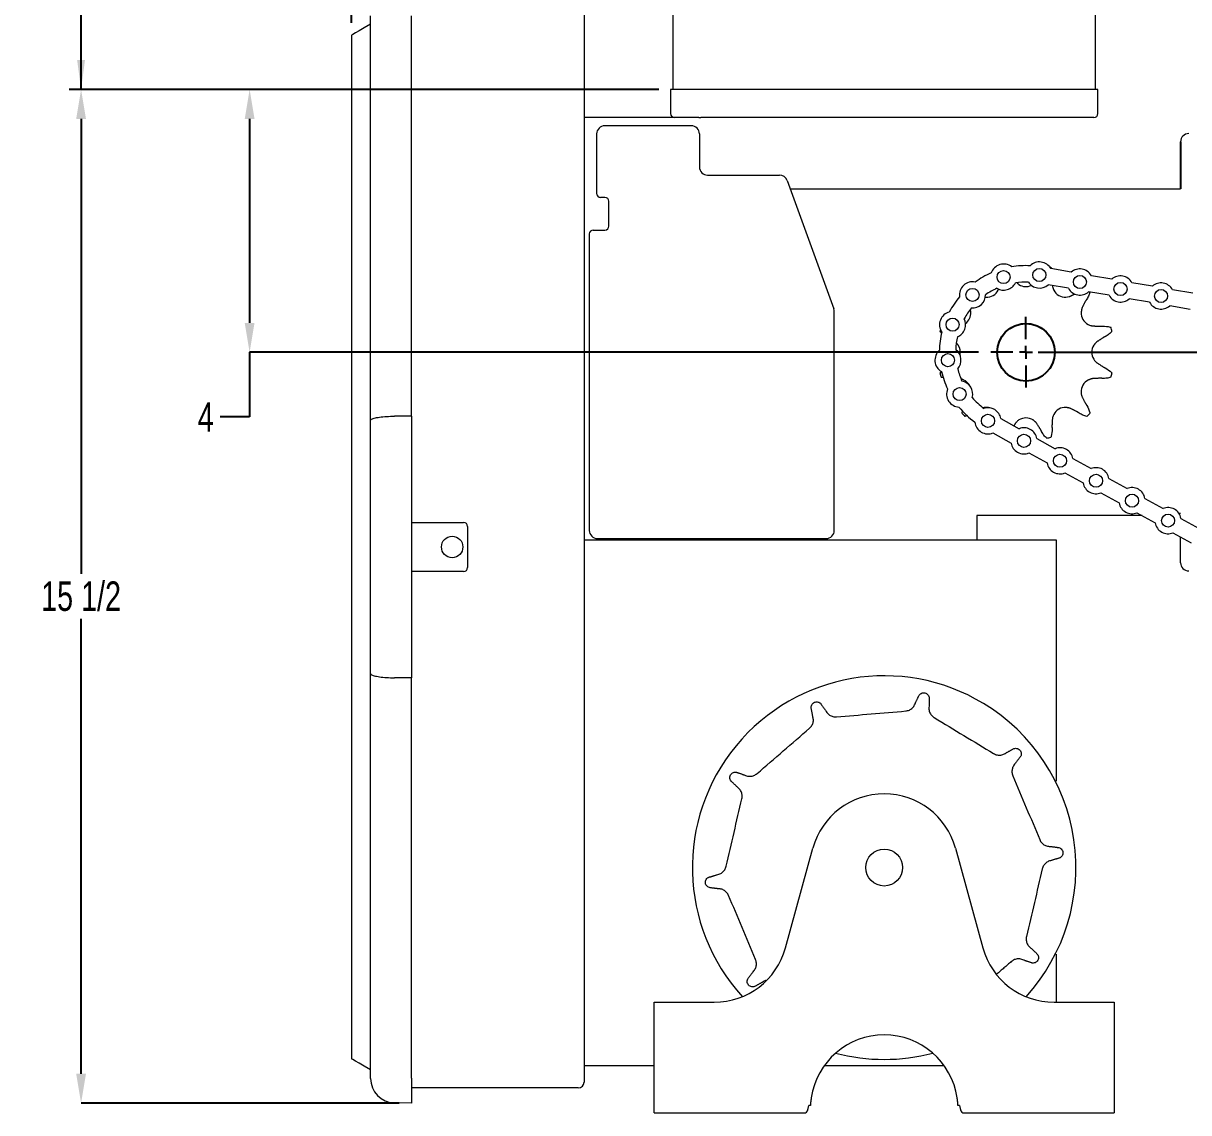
# Model space of a CAD drawing. Header units: inches. Extents: x 2.8 to 22.1, y 6.9 to 20.8.
# Drawn here: x 9.36 to 15.3, y 10.78 to 16.33 of the extents above; entities that cross this region are included whole.
import ezdxf

# ---------------------------------------------------------------- set-up
doc = ezdxf.new("R2010")
doc.units = ezdxf.units.IN
doc.header["$MEASUREMENT"] = 0
doc.header["$PDSIZE"] = -1
doc.layers.add('DIM', color=1, linetype='Continuous')
doc.styles.add('SLDTEXTSTYLE0', font='ARIAL.TTF', dxfattribs={"width": 0.7})
doc.dimstyles.new('SLDDIMSTYLE0', dxfattribs={"dimtxt": 0.15, "dimasz": 0.15, "dimexe": 0, "dimexo": 0.0625, "dimgap": 0.0375, "dimtad": 0, "dimtih": 1, "dimtoh": 1, "dimdec": 3, "dimlfac": 3, "dimrnd": 1e-09, "dimzin": 12, "dimdsep": 46, "dimtxsty": 'SLDTEXTSTYLE0', "dimsah": 1, "dimcen": 0.09, "dimadec": 0, "dimazin": 0, "dimtfac": 1, "dimtdec": 3, "dimtofl": 0, "dimtmove": 0, "dimatfit": 3, "dimfxl": 0, "dimtolj": 1, "dimtzin": 12, "dimarcsym": 0})
doc.dimstyles.new('SLDDIMSTYLE2', dxfattribs={"dimtxt": 0.15, "dimasz": 0.15, "dimexe": 0, "dimexo": 0.0625, "dimgap": 0.0375, "dimtad": 0, "dimtih": 1, "dimtoh": 1, "dimdec": 3, "dimlfac": 3, "dimrnd": 1e-09, "dimzin": 12, "dimdsep": 46, "dimtxsty": 'SLDTEXTSTYLE0', "dimsah": 1, "dimcen": 0.09, "dimadec": 0, "dimazin": 0, "dimlim": 1, "dimtp": 2, "dimtfac": 1, "dimtdec": 3, "dimtofl": 0, "dimtmove": 0, "dimatfit": 3, "dimfxl": 0, "dimtolj": 1, "dimtzin": 12, "dimarcsym": 0})

# ---------------------------------------------------------------- blocks, each defined once
blk = doc.blocks.new('*D12')
at = {"color": 0, "linetype": 'ByBlock', "lineweight": -2}
for p, q in [((11.0325, 16.3368), (11.0325, 20.2053)), ((11.1825, 20.2053), (12.9805, 20.2053)), ((15.3202, 20.2053), (13.5222, 20.2053)), ((15.4702, 15.8861), (15.4702, 20.2053))]:
    blk.add_line(p, q, dxfattribs=at)
at = {"color": 0, "linetype": 'ByBlock'}
for points in [[(11.0325, 20.2053), (11.1825, 20.2303), (11.1825, 20.1803)], [(15.4702, 20.2053), (15.3202, 20.2303), (15.3202, 20.1803)]]:
    blk.add_solid(points, dxfattribs=at)
at = {"layer": 'DEFPOINTS', "color": 0, "linetype": 'ByBlock'}
for p in [(11.0325, 16.2743), (15.4702, 15.8236)]:
    blk.add_point(p, dxfattribs=at)
at = {"color": 0, "linetype": 'ByBlock', "insert": (13.2513, 20.2053), "char_height": 0.15, "attachment_point": 5, "style": 'SLDTEXTSTYLE0'}
blk.add_mtext('13 5/16', dxfattribs=at)
blk = doc.blocks.new('*D14')
at = {"color": 0, "linetype": 'ByBlock', "lineweight": -2}
for p, q in [((12.5977, 15.997), (9.6533, 15.997)), ((9.6533, 15.847), (9.6533, 13.527)), ((9.6533, 10.9769), (9.6533, 13.2969)), ((11.2758, 10.8269), (9.6533, 10.8269))]:
    blk.add_line(p, q, dxfattribs=at)
at = {"color": 0, "linetype": 'ByBlock'}
for points in [[(9.6533, 15.997), (9.6783, 15.847), (9.6283, 15.847)], [(9.6533, 10.8269), (9.6783, 10.9769), (9.6283, 10.9769)]]:
    blk.add_solid(points, dxfattribs=at)
at = {"layer": 'DEFPOINTS', "color": 0, "linetype": 'ByBlock'}
for p in [(12.6602, 15.997), (11.3383, 10.8269)]:
    blk.add_point(p, dxfattribs=at)
at = {"color": 0, "linetype": 'ByBlock', "insert": (9.6533, 13.4119), "char_height": 0.15, "attachment_point": 5, "style": 'SLDTEXTSTYLE0'}
blk.add_mtext('15 1/2', dxfattribs=at)
blk = doc.blocks.new('*D8')
at = {"layer": 'DIM'}
for p, q in [((13.4078, 19.5803), (9.5933, 19.5803)), ((9.6533, 19.5803), (9.6533, 17.9053)), ((9.6533, 15.997), (9.6533, 17.672)), ((12.6002, 15.997), (9.5933, 15.997))]:
    blk.add_line(p, q, dxfattribs=at)
for points in [[(9.6533, 19.5803), (9.6333, 19.4303), (9.6733, 19.4303)], [(9.6533, 15.997), (9.6733, 16.147), (9.6333, 16.147)]]:
    blk.add_solid(points, dxfattribs=at)
at = {"layer": 'DIM', "insert": (9.3586, 17.8653), "char_height": 0.15, "attachment_point": 1, "style": 'SLDTEXTSTYLE0'}
blk.add_mtext('"A" DIM', dxfattribs=at)
blk = doc.blocks.new('*D15')
at = {"layer": 'DEFPOINTS', "color": 0}
for p in [(19.6703, 16.0736), (22.1368, 16.0736), (14.4735, 14.657)]:
    blk.add_point(p, dxfattribs=at)
at = {"layer": 'DIM', "color": 0, "lineweight": -2}
for p, q in [((19.6703, 16.0736), (19.6703, 16.4942)), ((19.6703, 16.4942), (19.8203, 16.4942)), ((22.0743, 16.0736), (19.6703, 16.0736)), ((19.6703, 14.807), (19.6703, 15.9236)), ((14.536, 14.657), (19.6703, 14.657))]:
    blk.add_line(p, q, dxfattribs=at)
at = {"layer": 'DIM', "color": 0}
for points in [[(19.6453, 15.9236), (19.6953, 15.9236), (19.6703, 16.0736)], [(19.6453, 14.807), (19.6953, 14.807), (19.6703, 14.657)]]:
    blk.add_solid(points, dxfattribs=at)
at = {"layer": 'DIM', "color": 0, "insert": (20.0165, 16.6743), "char_height": 0.15, "attachment_point": 2, "style": 'SLDTEXTSTYLE0'}
blk.add_mtext('\\A1;\\S6 1\\/4^ 4 1\\/4;', dxfattribs=at)
blk = doc.blocks.new('*D16')
at = {"layer": 'DEFPOINTS', "color": 0}
for p in [(12.6602, 15.997), (10.5131, 14.657), (14.2935, 14.657)]:
    blk.add_point(p, dxfattribs=at)
at = {"layer": 'DIM', "color": 0, "lineweight": -2}
for p, q in [((12.5977, 15.997), (10.5131, 15.997)), ((10.5131, 15.847), (10.5131, 14.807)), ((14.231, 14.657), (10.5131, 14.657)), ((10.5131, 14.657), (10.5131, 14.3273)), ((10.5131, 14.3273), (10.3631, 14.3273))]:
    blk.add_line(p, q, dxfattribs=at)
at = {"layer": 'DIM', "color": 0}
for points in [[(10.4881, 15.847), (10.5381, 15.847), (10.5131, 15.997)], [(10.4881, 14.807), (10.5381, 14.807), (10.5131, 14.657)]]:
    blk.add_solid(points, dxfattribs=at)
at = {"layer": 'DIM', "color": 0, "insert": (10.2893, 14.4023), "char_height": 0.15, "attachment_point": 2, "style": 'SLDTEXTSTYLE0'}
blk.add_mtext('\\A1;4', dxfattribs=at)
blk = doc.blocks.new('SW_CENTERMARKSYMBOL_0')
at = {"layer": 'DIM', "color": 0}
for p, q in [((0, 0.0667), (0, 0.18)), ((-0.0667, 0), (-0.18, 0)), ((0, 0), (-0.0333, 0)), ((0, 0), (0, 0.0333)), ((0, 0), (0, -0.0333)), ((0, 0), (0.0333, 0)), ((0.0667, 0), (0.18, 0)), ((0, -0.0667), (0, -0.18))]:
    blk.add_line(p, q, dxfattribs=at)

msp = doc.modelspace()

# ---------------------------------------------------------------- linework, layer by layer
at = {"color": 7, "linetype": 'Continuous', "lineweight": 15}
for p, q in [((11.129974, 14.309112), (11.129974, 16.372198)), ((11.338307, 14.331155), (11.338307, 16.372198)), ((12.219169, 16.393031), (12.219169, 14.781516)), ((13.750168, 15.996965), (12.660168, 15.996965)), ((14.840168, 15.996965), (13.750168, 15.996965)), ((12.804091, 15.853631), (12.219169, 15.853631)), ((12.804091, 15.853631), (12.814091, 15.853631)), ((13.053554, 15.853631), (12.814091, 15.853631)), ((13.750168, 15.853631), (13.053554, 15.853631)), ((14.819335, 15.853631), (13.750168, 15.853631)), ((12.283258, 15.770298), (12.283258, 15.466965)), ((12.765924, 15.811965), (12.324924, 15.811965)), ((12.807591, 15.770298), (12.807591, 15.601965)), ((12.849257, 15.560298), (13.215916, 15.560298)), ((13.25507, 15.532882), (13.493245, 14.878501)), ((13.270569, 15.490298), (15.261835, 15.490298)), ((12.325758, 15.446965), (12.303257, 15.446965)), ((12.345757, 15.300298), (12.345757, 15.426965)), ((12.265757, 15.280298), (12.325758, 15.280298)), ((12.245758, 15.260298), (12.245758, 14.780379)), ((14.704369, 15.065279), (14.6, 15.083317)), ((14.911302, 15.029515), (14.806932, 15.047553)), ((14.690178, 14.983163), (14.585808, 15.001201)), ((15.118234, 14.993751), (15.013865, 15.011789)), ((14.89711, 14.947399), (14.79274, 14.965437)), ((15.104042, 14.911635), (14.999673, 14.929673)), ((15.325166, 14.957988), (15.220797, 14.976026)), ((13.495757, 13.748631), (13.495757, 14.86425)), ((15.310975, 14.875872), (15.206605, 14.89391)), ((12.219169, 14.781516), (12.219169, 10.934698)), ((12.245758, 14.780379), (12.245758, 13.748631)), ((11.338307, 14.331155), (11.338307, 12.996574)), ((11.129974, 13.018618), (11.129974, 14.309112)), ((14.345353, 14.318307), (14.437999, 14.266973)), ((14.304964, 14.245415), (14.39761, 14.194082)), ((14.52904, 14.216529), (14.621686, 14.165195)), ((14.488652, 14.143637), (14.581298, 14.092303)), ((14.712728, 14.11475), (14.805374, 14.063416)), ((14.67234, 14.041858), (14.764985, 13.990524)), ((14.896416, 14.012971), (14.989061, 13.961638)), ((14.856027, 13.940079), (14.948673, 13.888746)), ((15.080103, 13.911193), (15.172749, 13.859859)), ((14.223502, 13.823631), (14.223502, 13.700298)), ((15.06619, 13.823631), (14.223502, 13.823631)), ((15.039715, 13.838301), (15.132361, 13.786967)), ((15.252984, 13.836), (15.261835, 13.836)), ((15.263791, 13.809414), (15.356436, 13.758081)), ((11.338307, 13.788865), (11.604652, 13.788865)), ((11.624651, 13.768865), (11.624651, 13.558865)), ((15.223402, 13.736522), (15.316048, 13.685189)), ((12.219169, 13.700298), (14.627168, 13.700298)), ((12.287425, 13.706965), (13.454091, 13.706965)), ((14.627168, 13.700298), (14.627168, 12.469699)), ((15.261835, 13.583631), (15.261835, 13.715227)), ((11.604652, 13.538865), (11.338307, 13.538865)), ((11.129974, 10.955531), (11.129974, 13.018618)), ((11.338307, 10.955531), (11.338307, 12.996574)), ((13.246664, 11.618678), (13.387006, 12.128584)), ((14.113331, 12.128584), (14.253672, 11.618678)), ((14.627168, 11.587564), (14.627168, 11.341965)), ((12.576835, 10.854631), (12.576835, 11.341965)), ((12.576835, 11.341965), (12.883502, 11.341965)), ((14.616835, 11.341965), (14.923502, 11.341965)), ((14.923502, 11.341965), (14.923502, 10.854631)), ((12.219169, 11.018631), (12.576835, 11.018631)), ((13.444427, 11.018631), (14.05591, 11.018631)), ((11.129974, 10.953369), (11.129974, 10.955531)), ((11.338307, 10.955531), (11.338307, 10.826895)), ((12.182568, 10.904765), (11.338307, 10.904765)), ((12.189235, 10.904765), (12.182568, 10.904765)), ((11.338307, 10.826895), (11.252793, 10.828388)), ((12.576835, 10.778631), (12.576835, 10.854631)), ((14.923502, 10.854631), (14.923502, 10.778631)), ((12.576835, 10.778631), (13.349074, 10.778631)), ((13.373842, 10.814631), (13.36639, 10.814631)), ((14.133947, 10.814631), (14.126495, 10.814631)), ((14.151262, 10.778631), (14.923502, 10.778631))]:
    msp.add_line(p, q, dxfattribs=at)
msp.add_line((15.261835, 15.730298), (15.261835, 15.490298))
at = {"color": 7, "linetype": 'Continuous', "lineweight": 15, "flags": 128}
for points in [[(11.129974, 16.330531), (11.097795, 16.311953), (11.072021, 16.297072), (11.052673, 16.285901), (11.039766, 16.27845), (11.033311, 16.274722), (11.032504, 16.274256)], [(11.129974, 10.997198), (11.097795, 11.015777), (11.072021, 11.030658), (11.052673, 11.041828), (11.039766, 11.04928), (11.033311, 11.053007), (11.032504, 11.053473)]]:
    msp.add_lwpolyline(points, dxfattribs=at)
at = {"color": 7, "linetype": 'Continuous', "lineweight": 15}
for centre, radius in [((14.359263, 15.040305), 0.033333), ((14.541623, 15.051121), 0.033333), ((14.748555, 15.015358), 0.033333), ((14.20073, 14.949532), 0.033333), ((14.955487, 14.979594), 0.033333), ((15.16242, 14.943831), 0.033333), ((14.099091, 14.797737), 0.033333), ((14.075546, 14.61658), 0.033333), ((14.135004, 14.443846), 0.033333), ((14.279638, 14.307084), 0.033333), ((14.463325, 14.205305), 0.033333), ((14.647013, 14.103526), 0.033333), ((14.8307, 14.001748), 0.033333), ((15.014388, 13.899969), 0.033333), ((15.198076, 13.798191), 0.033333), ((11.546318, 13.663865), 0.054667), ((13.750168, 12.028631), 0.094)]:
    msp.add_circle(centre, radius, dxfattribs=at)
msp.add_circle((14.473502, 14.656965), 0.146667)
for centre, radius, start, end in [((12.681002, 15.874465), 0.020833, 180, 270), ((14.819335, 15.874465), 0.020833, 270, 0), ((12.324924, 15.770298), 0.041667, 90, 180), ((12.765924, 15.770298), 0.041667, 0, 90), ((15.303502, 15.730298), 0.041667, 90, 180), ((12.849258, 15.601965), 0.041667, 180, 270), ((13.215916, 15.518631), 0.041667, 20, 90), ((12.303258, 15.466965), 0.02, 180, 270), ((12.325758, 15.426965), 0.02, 0, 90), ((12.265758, 15.260298), 0.02, 90, 180), ((12.325758, 15.300298), 0.02, 270, 0), ((14.359263, 15.040305), 0.066667, 51.6395032, 161.549625), ((14.541623, 15.051121), 0.066667, 28.8767516, 135.149625), ((14.473502, 14.656965), 0.441667, 113.6931883, 125.89594), ((14.473502, 14.656965), 0.441667, 87.2931883, 99.49594), ((14.473502, 14.656965), 0.451255, 73.5963742, 74.4430544), ((14.748555, 15.015358), 0.066667, 28.8767516, 131.5123767), ((14.955487, 14.979594), 0.066667, 28.8767516, 131.5123767), ((14.20073, 14.949532), 0.066667, 78.0395032, 187.949625), ((14.473502, 14.656965), 0.358333, 114.4766762, 125.112452), ((14.359263, 15.040305), 0.066667, 239.1094123, 334.0797159), ((14.473502, 14.656965), 0.358333, 88.0766762, 98.712452), ((14.473502, 15.059434), 0.0675, 237.7503494, 294.4028681), ((14.541623, 15.051121), 0.066667, 212.7094123, 311.5123767), ((14.748555, 15.015358), 0.066667, 208.8767516, 311.5123767), ((15.16242, 14.943831), 0.066667, 28.8767516, 131.5123767), ((14.473502, 14.656965), 0.441667, 140.0931883, 152.29594), ((14.20073, 14.949532), 0.066667, 265.5094123, 0.4797159), ((14.272267, 15.005513), 0.0675, 267.7503494, 332.2496506), ((14.674736, 15.005513), 0.0675, 207.7503494, 272.2496506), ((14.955487, 14.979594), 0.066667, 208.8767516, 311.5123767), ((13.454091, 14.86425), 0.041667, 0, 20), ((14.099091, 14.797737), 0.066667, 104.4395032, 214.349625), ((14.473502, 14.656965), 0.358333, 140.8766762, 151.512452), ((15.16242, 14.943831), 0.066667, 208.8767516, 311.5123767), ((14.099091, 14.797737), 0.066667, 291.9094123, 26.8797159), ((14.124953, 14.858199), 0.0675, 306.8607127, 2.2496506), ((14.473502, 14.656965), 0.146667, 286.5045155, 253.4954845), ((14.82205, 14.858199), 0.0675, 177.7503494, 242.2496506), ((14.473502, 14.656965), 0.441667, 166.4931883, 178.69594), ((14.473502, 14.656965), 0.451255, 165.1460739, 166.4036258), ((14.473502, 14.656965), 0.451255, 13.5963742, 16.4036258), ((14.473502, 14.656965), 0.358333, 167.2766762, 177.912452), ((14.071033, 14.656965), 0.0675, 347.6293699, 32.2496506), ((14.875971, 14.656965), 0.0675, 147.7503494, 212.2496506), ((14.075546, 14.61658), 0.066667, 130.8395032, 240.749625), ((14.075546, 14.61658), 0.066667, 318.3094123, 53.2797159), ((14.473502, 14.656965), 0.358333, 193.6766762, 204.312452), ((14.473502, 14.656965), 0.451255, 193.5963742, 196.4036258), ((14.473502, 14.656965), 0.441667, 192.8931883, 205.09594), ((14.135004, 14.443846), 0.066667, 344.7094123, 79.6797159), ((14.124953, 14.45573), 0.0675, 30.5227248, 62.2496506), ((14.82205, 14.45573), 0.0675, 117.7503494, 182.2496506), ((14.473502, 14.656965), 0.451255, 343.5963742, 346.4036258), ((14.135004, 14.443846), 0.066667, 157.2395032, 267.149625), ((14.473502, 14.656965), 0.358333, 220.0766762, 233.1276989), ((14.473502, 14.656965), 0.441667, 219.2931883, 233.9111868), ((14.473502, 14.656965), 0.451255, 223.5963742, 226.4036258), ((14.279638, 14.307084), 0.066667, 9.6919984, 108.4949628), ((14.272267, 14.308416), 0.0675, 70.1930793, 92.2496506), ((14.674736, 14.308416), 0.0675, 87.7503494, 152.2496506), ((14.473502, 14.656965), 0.451255, 313.5963742, 316.4036258), ((14.279638, 14.307084), 0.066667, 186.0547501, 292.3276235), ((14.473502, 14.254496), 0.0675, 57.7503494, 122.2496506), ((14.463325, 14.205305), 0.066667, 9.6919984, 112.3276235), ((14.473502, 14.656965), 0.451255, 283.5963742, 286.4036258), ((14.463325, 14.205305), 0.066667, 189.6919984, 292.3276235), ((14.647013, 14.103526), 0.066667, 9.6919984, 112.3276235), ((14.647013, 14.103526), 0.066667, 189.6919984, 292.3276235), ((14.8307, 14.001748), 0.066667, 9.6919984, 112.3276235), ((14.8307, 14.001748), 0.066667, 189.6919984, 292.3276235), ((15.014388, 13.899969), 0.066667, 9.6919984, 112.3276235), ((15.014388, 13.899969), 0.066667, 189.6919984, 292.3276235), ((15.198076, 13.798191), 0.066667, 9.6919984, 112.3276235), ((11.604652, 13.768865), 0.02, 0, 90), ((12.287424, 13.748631), 0.041667, 180, 270), ((13.454091, 13.748631), 0.041667, 270, 0), ((15.198076, 13.798191), 0.066667, 189.6919984, 292.3276235), ((11.604652, 13.558865), 0.02, 270, 0), ((15.303502, 13.583631), 0.041667, 180, 270), ((13.750168, 12.028631), 0.978277, 58.8554699, 222.3018131), ((13.750168, 12.028631), 0.978277, 317.6981869, 58.8554699), ((13.750168, 12.028631), 0.376667, 15.3884768, 164.6115232), ((12.883502, 11.718631), 0.376667, 270, 344.6115232), ((14.616835, 11.718631), 0.376667, 195.3884768, 270), ((13.750168, 10.798631), 0.376667, 8.5500077, 171.4499923), ((13.750168, 12.028631), 0.978277, 255.3242959, 284.6757041), ((11.254974, 10.953369), 0.125, 180, 269), ((12.189235, 10.934698), 0.029933, 270, 0)]:
    msp.add_arc(centre, radius, start, end, dxfattribs=at)
for centre, start_param, end_param in [((13.349075, 10.854631), 3.14159265, 4.15812715), ((14.151262, 10.854631), 2.12505816, 3.14159265)]:
    msp.add_ellipse(centre, major_axis=(0, 0.076), ratio=0.26794919, start_param=start_param, end_param=end_param, dxfattribs=at)
for points in [[(12.671835, 16.621965), (12.671835, 15.996965)], [(14.828502, 15.996965), (14.828502, 16.621965)], [(11.032504, 16.274256), (11.032504, 11.053473)], [(12.660168, 15.996965), (12.660168, 15.874465)], [(14.840168, 15.874465), (14.840168, 15.996965)], [(14.600937, 15.089852), (14.602322, 15.083971)], [(14.426866, 15.011617), (14.437483, 15.002347)], [(14.608054, 14.997356), (14.608262, 14.993792)], [(14.608262, 14.993792), (14.615, 14.974084)], [(14.265424, 14.93889), (14.269617, 14.938065)], [(14.332004, 14.974084), (14.334197, 14.979866)], [(14.697822, 14.942084), (14.72335, 14.954904)], [(14.783995, 14.928408), (14.77677, 14.917423)], [(14.192401, 14.860849), (14.190104, 14.874996)], [(14.758621, 14.881286), (14.754602, 14.860849)], [(14.77677, 14.917423), (14.758621, 14.881286)], [(14.810329, 14.791725), (14.850699, 14.789373)], [(14.850699, 14.789373), (14.863826, 14.790138)], [(14.128119, 14.692983), (14.119727, 14.703265)], [(14.832582, 14.708673), (14.818884, 14.692983)], [(14.866369, 14.730894), (14.832582, 14.708673)], [(14.878119, 14.736795), (14.866369, 14.730894)], [(14.832582, 14.605257), (14.866369, 14.583035)], [(14.866369, 14.583035), (14.878119, 14.577134)], [(14.034892, 14.550883), (14.042767, 14.558291)], [(14.156383, 14.515467), (14.143142, 14.52049)], [(14.810329, 14.522205), (14.790621, 14.515467)], [(14.850699, 14.524556), (14.810329, 14.522205)], [(14.863826, 14.523791), (14.850699, 14.524556)], [(14.758621, 14.432644), (14.77677, 14.396506)], [(14.77677, 14.396506), (14.783995, 14.385521)], [(11.338307, 14.331155), (11.252793, 14.330899)], [(14.146696, 14.345791), (14.150525, 14.358517)], [(14.269617, 14.375864), (14.255254, 14.373532)], [(14.697822, 14.371845), (14.677386, 14.375864)], [(14.73396, 14.353696), (14.697822, 14.371845)], [(14.744945, 14.346471), (14.73396, 14.353696)], [(14.421794, 14.297884), (14.411222, 14.28181)], [(14.52521, 14.297884), (14.50952, 14.311582)], [(14.547431, 14.264097), (14.52521, 14.297884)], [(14.608262, 14.320137), (14.60591, 14.279767)], [(14.60591, 14.279767), (14.606675, 14.266641)], [(14.553332, 14.252348), (14.547431, 14.264097)], [(11.338307, 12.996574), (11.252793, 12.99683)], [(13.909249, 12.867652), (13.92832, 12.907919)], [(13.385703, 12.800919), (13.377464, 12.844705)], [(13.426253, 12.86527), (13.451843, 12.828797)], [(13.979879, 12.895878), (13.979144, 12.85133)], [(14.372031, 12.613908), (14.411128, 12.635275)], [(14.445764, 12.595228), (14.418983, 12.55962)], [(12.996352, 12.515094), (13.038493, 12.500628)], [(13.001371, 12.439198), (12.968968, 12.469778)], [(14.597283, 12.136609), (14.641472, 12.130914)], [(14.645954, 12.078157), (14.603358, 12.065091)], [(12.854383, 11.979106), (12.896978, 11.992172)], [(12.903053, 11.920654), (12.858864, 11.926349)], [(14.498966, 11.618065), (14.531369, 11.587485)], [(14.398501, 11.549288), (14.323481, 11.484405)], [(14.503984, 11.542169), (14.461844, 11.556635)], [(13.054573, 11.462035), (13.081353, 11.497643)], [(13.128305, 11.443354), (13.089208, 11.421988)]]:
    msp.add_open_spline(points, degree=1, dxfattribs=at)
for points, knots in [([(14.677386, 14.938065), (14.682859, 14.938619), (14.689831, 14.939325), (14.696409, 14.941596), (14.697822, 14.942084)], [0, 0, 0, 0, 0.78516586, 1, 1, 1, 1]), ([(14.799161, 14.964327), (14.797741, 14.958732), (14.794571, 14.946239), (14.787757, 14.934752), (14.783995, 14.928408)], [0, 0, 0, 0, 0.44782713, 1, 1, 1, 1]), ([(14.043456, 14.755699), (14.041419, 14.757037), (14.038192, 14.759156), (14.035781, 14.761998), (14.034892, 14.763046)], [0, 0, 0, 0, 0.63130109, 1, 1, 1, 1]), ([(14.790621, 14.798463), (14.795638, 14.796206), (14.802028, 14.793331), (14.808861, 14.792009), (14.810329, 14.791725)], [0, 0, 0, 0, 0.785139678, 1, 1, 1, 1]), ([(14.863826, 14.790138), (14.877058, 14.789702), (14.891723, 14.789218), (14.905084, 14.784829), (14.906389, 14.7844)], [0, 0, 0, 0, 0.90232759, 1, 1, 1, 1]), ([(14.912111, 14.763046), (14.907184, 14.757935), (14.897316, 14.747699), (14.884523, 14.740433), (14.878119, 14.736795)], [0, 0, 0, 0, 0.499339279, 1, 1, 1, 1]), ([(14.818884, 14.620946), (14.8221, 14.616483), (14.826197, 14.610798), (14.831453, 14.606237), (14.832582, 14.605257)], [0, 0, 0, 0, 0.78511381, 1, 1, 1, 1]), ([(14.878119, 14.577134), (14.88936, 14.57014), (14.901818, 14.562389), (14.911195, 14.551907), (14.912111, 14.550883)], [0, 0, 0, 0, 0.90231671, 1, 1, 1, 1]), ([(14.053548, 14.527234), (14.050484, 14.527396), (14.045996, 14.527633), (14.04191, 14.529073), (14.040614, 14.529529)], [0, 0, 0, 0, 0.68285972, 1, 1, 1, 1]), ([(14.906389, 14.529529), (14.899566, 14.527566), (14.885903, 14.523635), (14.871191, 14.523739), (14.863826, 14.523791)], [0, 0, 0, 0, 0.49934305, 1, 1, 1, 1]), ([(14.754602, 14.453081), (14.755156, 14.447607), (14.755862, 14.440636), (14.758133, 14.434057), (14.758621, 14.432644)], [0, 0, 0, 0, 0.78515539, 1, 1, 1, 1]), ([(11.129974, 14.309112), (11.129975, 14.309137), (11.129986, 14.310743), (11.132533, 14.314804), (11.146551, 14.320868), (11.174455, 14.326342), (11.211147, 14.330078), (11.23891, 14.330625), (11.252793, 14.330899)], [0, 0, 0, 0, 0.00224265, 0.14161983, 0.35913698, 0.57367583, 0.78681482, 1, 1, 1, 1]), ([(14.174567, 14.334591), (14.171869, 14.333218), (14.167899, 14.331199), (14.163679, 14.330411), (14.162328, 14.330159)], [0, 0, 0, 0, 0.67997597, 1, 1, 1, 1]), ([(14.615, 14.339846), (14.612743, 14.334828), (14.609868, 14.328438), (14.608546, 14.321606), (14.608262, 14.320137)], [0, 0, 0, 0, 0.78515003, 1, 1, 1, 1]), ([(14.784675, 14.330159), (14.777785, 14.33187), (14.763987, 14.335298), (14.751298, 14.342744), (14.744945, 14.346471)], [0, 0, 0, 0, 0.49934813, 1, 1, 1, 1]), ([(14.783995, 14.385521), (14.790233, 14.373844), (14.797147, 14.360902), (14.800026, 14.347136), (14.800308, 14.345791)], [0, 0, 0, 0, 0.90230989, 1, 1, 1, 1]), ([(14.437483, 14.311582), (14.43302, 14.308366), (14.427335, 14.30427), (14.422774, 14.299013), (14.421794, 14.297884)], [0, 0, 0, 0, 0.78512091, 1, 1, 1, 1]), ([(14.579583, 14.218355), (14.574553, 14.223197), (14.564311, 14.233055), (14.557035, 14.245841), (14.553332, 14.252348)], [0, 0, 0, 0, 0.49115867, 1, 1, 1, 1]), ([(14.606675, 14.266641), (14.606252, 14.253515), (14.605779, 14.238849), (14.601397, 14.225481), (14.600937, 14.224077)], [0, 0, 0, 0, 0.89496045, 1, 1, 1, 1]), ([(11.129974, 13.018618), (11.129975, 13.018592), (11.129986, 13.016987), (11.132533, 13.012925), (11.146551, 13.006861), (11.174455, 13.001388), (11.211147, 12.997651), (11.23891, 12.997104), (11.252793, 12.99683)], [0, 0, 0, 0, 0.00224265, 0.14161985, 0.35913699, 0.57367581, 0.78681482, 1, 1, 1, 1]), ([(13.92832, 12.907919), (13.930352, 12.910381), (13.934379, 12.91526), (13.943203, 12.919611), (13.952834, 12.920931), (13.962352, 12.918942), (13.970621, 12.913958), (13.976752, 12.906568), (13.979226, 12.900083), (13.979791, 12.896445), (13.979879, 12.895878)], [0, 0, 0, 0, 0.14375937, 0.28488558, 0.42260748, 0.55813531, 0.69383852, 0.8319574, 0.9738341, 1, 1, 1, 1]), ([(13.377464, 12.844705), (13.37766, 12.847891), (13.37805, 12.854205), (13.382632, 12.862912), (13.389647, 12.869641), (13.398517, 12.873626), (13.408136, 12.874455), (13.417441, 12.87208), (13.423254, 12.868287), (13.425849, 12.865676), (13.426253, 12.86527)], [0, 0, 0, 0, 0.1437604, 0.2848845, 0.42260588, 0.55813256, 0.69383768, 0.83196078, 0.97383356, 1, 1, 1, 1]), ([(13.859759, 12.827441), (13.863026, 12.827891), (13.872641, 12.829215), (13.887481, 12.836281), (13.901891, 12.849719), (13.906799, 12.861682), (13.909249, 12.867652)], [0, 0, 0, 0, 0.14628695, 0.43046454, 0.71573493, 1, 1, 1, 1]), ([(13.979144, 12.85133), (13.978743, 12.847745), (13.977641, 12.837876), (13.981023, 12.821706), (13.99041, 12.804763), (14.0006, 12.797165), (14.005705, 12.793358)], [0, 0, 0, 0, 0.15997371, 0.44043737, 0.71968975, 1, 1, 1, 1]), ([(13.369301, 12.739297), (13.371679, 12.741582), (13.37868, 12.748305), (13.386532, 12.762744), (13.390291, 12.782086), (13.38723, 12.794648), (13.385703, 12.800919)], [0, 0, 0, 0, 0.1462858, 0.4304635, 0.71573261, 1, 1, 1, 1]), ([(13.451843, 12.828797), (13.453626, 12.825662), (13.458535, 12.817029), (13.470777, 12.805936), (13.488329, 12.797745), (13.50104, 12.797588), (13.507407, 12.797509)], [0, 0, 0, 0, 0.15997434, 0.44044028, 0.71969098, 1, 1, 1, 1]), ([(13.507407, 12.797509), (13.5661, 12.802495), (13.68355, 12.812472), (13.801001, 12.822449), (13.859759, 12.827441)], [0, 0, 0, 0, 0.4997237, 1, 1, 1, 1]), ([(14.005705, 12.793358), (14.056119, 12.762893), (14.157003, 12.701929), (14.257887, 12.640965), (14.308357, 12.610466)], [0, 0, 0, 0, 0.49972415, 1, 1, 1, 1]), ([(13.101835, 12.507975), (13.146388, 12.546507), (13.235543, 12.623615), (13.324698, 12.700722), (13.369301, 12.739297)], [0, 0, 0, 0, 0.499724324, 1, 1, 1, 1]), ([(14.308357, 12.610466), (14.311265, 12.60891), (14.319823, 12.60433), (14.335981, 12.601323), (14.355538, 12.603725), (14.36654, 12.610518), (14.372031, 12.613908)], [0, 0, 0, 0, 0.14628384, 0.43045977, 0.71573221, 1, 1, 1, 1]), ([(14.411128, 12.635275), (14.414219, 12.636073), (14.420345, 12.637653), (14.430041, 12.635986), (14.438609, 12.631394), (14.44514, 12.62419), (14.4489, 12.615297), (14.449517, 12.605714), (14.447706, 12.599013), (14.446025, 12.595738), (14.445764, 12.595228)], [0, 0, 0, 0, 0.14376368, 0.28488424, 0.42260951, 0.55813372, 0.69383953, 0.83195847, 0.97383515, 1, 1, 1, 1]), ([(14.418983, 12.55962), (14.416552, 12.556955), (14.40986, 12.549619), (14.403092, 12.534549), (14.400727, 12.515325), (14.404505, 12.503188), (14.406397, 12.497108)], [0, 0, 0, 0, 0.15997384, 0.44043779, 0.71969183, 1, 1, 1, 1]), ([(12.968968, 12.469778), (12.967255, 12.472472), (12.963859, 12.477809), (12.962446, 12.487546), (12.964168, 12.497114), (12.969001, 12.505551), (12.976296, 12.511876), (12.985219, 12.515423), (12.992152, 12.515772), (12.995786, 12.515185), (12.996352, 12.515094)], [0, 0, 0, 0, 0.14376186, 0.28488477, 0.42260716, 0.55813295, 0.69383623, 0.83195602, 0.97383136, 1, 1, 1, 1]), ([(13.038493, 12.500628), (13.041778, 12.499139), (13.050824, 12.495041), (13.067248, 12.493261), (13.086262, 12.496952), (13.096637, 12.504296), (13.101835, 12.507975)], [0, 0, 0, 0, 0.15997325, 0.4404415, 0.71969341, 1, 1, 1, 1]), ([(14.406397, 12.497108), (14.429276, 12.442828), (14.475059, 12.334209), (14.520842, 12.22559), (14.543746, 12.17125)], [0, 0, 0, 0, 0.4997244, 1, 1, 1, 1]), ([(13.024321, 12.379704), (13.024903, 12.382951), (13.026614, 12.392504), (13.02448, 12.408801), (13.016152, 12.426658), (13.006292, 12.435023), (13.001371, 12.439198)], [0, 0, 0, 0, 0.14628291, 0.43046221, 0.71573192, 1, 1, 1, 1]), ([(12.943904, 12.035348), (12.9573, 12.092709), (12.984105, 12.207494), (13.010911, 12.32228), (13.024321, 12.379704)], [0, 0, 0, 0, 0.499724082, 1, 1, 1, 1]), ([(14.543746, 12.17125), (14.545184, 12.168282), (14.549416, 12.159547), (14.560721, 12.147617), (14.577954, 12.138065), (14.590848, 12.137093), (14.597283, 12.136609)], [0, 0, 0, 0, 0.14628498, 0.43046047, 0.7157301, 1, 1, 1, 1]), ([(14.641472, 12.130914), (14.644442, 12.129742), (14.650326, 12.12742), (14.657192, 12.120373), (14.661423, 12.111621), (14.662472, 12.101954), (14.660288, 12.092549), (14.655154, 12.084434), (14.649751, 12.080078), (14.646465, 12.078416), (14.645954, 12.078157)], [0, 0, 0, 0, 0.14376326, 0.28488575, 0.42260689, 0.55813312, 0.69383904, 0.83195729, 0.97383407, 1, 1, 1, 1]), ([(12.896978, 11.992172), (12.900511, 11.992899), (12.910238, 11.9949), (12.924571, 12.003114), (12.937785, 12.017277), (12.941862, 12.029317), (12.943904, 12.035348)], [0, 0, 0, 0, 0.15997341, 0.4404355, 0.71969261, 1, 1, 1, 1]), ([(14.556432, 12.021915), (14.543037, 11.964554), (14.516231, 11.849769), (14.489426, 11.734983), (14.476016, 11.677559)], [0, 0, 0, 0, 0.49972415, 1, 1, 1, 1]), ([(14.603358, 12.065091), (14.599826, 12.064364), (14.590099, 12.062362), (14.575765, 12.054149), (14.562552, 12.039986), (14.558475, 12.027946), (14.556432, 12.021915)], [0, 0, 0, 0, 0.15997322, 0.44044004, 0.71969294, 1, 1, 1, 1]), ([(12.858864, 11.926349), (12.855895, 11.92752), (12.85001, 11.929843), (12.843145, 11.93689), (12.838914, 11.945642), (12.837864, 11.955308), (12.840049, 11.964714), (12.845183, 11.972828), (12.850586, 11.977185), (12.853871, 11.978847), (12.854383, 11.979106)], [0, 0, 0, 0, 0.14375906, 0.28488214, 0.42260385, 0.55813066, 0.69383714, 0.83195597, 0.97383335, 1, 1, 1, 1]), ([(12.95659, 11.886013), (12.955152, 11.888981), (12.950921, 11.897716), (12.939616, 11.909646), (12.922382, 11.919198), (12.909489, 11.920169), (12.903053, 11.920654)], [0, 0, 0, 0, 0.14628392, 0.43045905, 0.71572939, 1, 1, 1, 1]), ([(13.093939, 11.560155), (13.07106, 11.614435), (13.025278, 11.723054), (12.979494, 11.831673), (12.95659, 11.886013)], [0, 0, 0, 0, 0.49972404, 1, 1, 1, 1]), ([(14.476016, 11.677559), (14.475434, 11.674312), (14.473723, 11.664758), (14.475857, 11.648462), (14.484185, 11.630604), (14.494045, 11.62224), (14.498966, 11.618065)], [0, 0, 0, 0, 0.14628426, 0.43046268, 0.71573157, 1, 1, 1, 1]), ([(13.081353, 11.497643), (13.083784, 11.500307), (13.090477, 11.507643), (13.097245, 11.522714), (13.09961, 11.541938), (13.095832, 11.554075), (13.093939, 11.560155)], [0, 0, 0, 0, 0.15997699, 0.44043992, 0.71969223, 1, 1, 1, 1]), ([(14.461844, 11.556635), (14.458559, 11.558123), (14.449513, 11.562222), (14.433089, 11.564002), (14.414075, 11.56031), (14.403699, 11.552967), (14.398501, 11.549288)], [0, 0, 0, 0, 0.15997252, 0.44043948, 0.71969012, 1, 1, 1, 1]), ([(14.531369, 11.587485), (14.533082, 11.584791), (14.536478, 11.579454), (14.53789, 11.569717), (14.536169, 11.560149), (14.531336, 11.551712), (14.524041, 11.545387), (14.515117, 11.54184), (14.508185, 11.541491), (14.50455, 11.542078), (14.503984, 11.542169)], [0, 0, 0, 0, 0.14376168, 0.28488348, 0.42260525, 0.55813142, 0.6938351, 0.83195528, 0.97383108, 1, 1, 1, 1]), ([(13.089208, 11.421988), (13.086117, 11.42119), (13.079992, 11.41961), (13.070295, 11.421276), (13.061728, 11.425869), (13.055197, 11.433073), (13.051436, 11.441966), (13.05082, 11.451549), (13.052631, 11.458249), (13.054311, 11.461525), (13.054573, 11.462035)], [0, 0, 0, 0, 0.14375946, 0.28488618, 0.42260786, 0.55813166, 0.6938381, 0.83195768, 0.97383503, 1, 1, 1, 1]), ([(13.146753, 11.452441), (13.146263, 11.452377), (13.139424, 11.451488), (13.133658, 11.44727), (13.128305, 11.443354)], [0, 0, 0, 0, 0.07163267, 1, 1, 1, 1]), ([(13.377688, 10.854631), (13.377107, 10.850494), (13.37595, 10.842244), (13.37459, 10.828502), (13.374117, 10.819729), (13.373842, 10.814631)], [0, 0, 0, 0, 0.29661181, 0.59134276, 1, 1, 1, 1]), ([(14.126495, 10.814631), (14.126309, 10.818262), (14.125937, 10.825522), (14.124781, 10.839022), (14.123434, 10.848884), (14.122649, 10.854631)], [0, 0, 0, 0, 0.294434627, 0.588779365, 1, 1, 1, 1])]:
    msp.add_open_spline(points, degree=3, knots=knots, dxfattribs=at)

# ---------------------------------------------------------------- block references
at = {"layer": 'DIM'}
msp.add_blockref('SW_CENTERMARKSYMBOL_0', (14.473502, 14.656965), dxfattribs=at)

# ---------------------------------------------------------------- dimensions: what is measured, and where the dimension line sits
dim = msp.add_linear_dim(base=(11.032503, 20.205298), p1=(15.470168, 15.823631), p2=(11.032503, 16.274256), dimstyle='SLDDIMSTYLE0', override={"dimdec": 4, "dimlunit": 5, "dimfrac": 2}, dxfattribs=at)
dim.commit()
dim.dimension.update_dxf_attribs({"geometry": '*D12', "text_midpoint": (13.251336, 20.205298)})
dim = msp.add_linear_dim(base=(9.653295, 19.580298), p1=(12.660168, 15.996965), p2=(13.467835, 19.580298), angle=90, dimstyle='SLDDIMSTYLE0', dxfattribs=at)
dim.commit()
dim.dimension.update_dxf_attribs({"geometry": '*D8', "text_midpoint": (9.653295, 17.788631)})
for base, p1, p2, dimstyle, picture, middle in [((19.670348, 16.073631), (14.473502, 14.656965), (22.136835, 16.073631), 'SLDDIMSTYLE2', '*D15', (20.016494, 16.494225)), ((10.513111, 14.656965), (12.660168, 15.996965), (14.293502, 14.656965), 'SLDDIMSTYLE0', '*D16', (10.289298, 14.327324))]:
    dim = msp.add_linear_dim(base=base, p1=p1, p2=p2, angle=90, dimstyle=dimstyle, override={"dimdec": 4, "dimlunit": 5, "dimfrac": 2}, dxfattribs=at)
    dim.commit()
    dim.dimension.update_dxf_attribs({"geometry": picture, "text_midpoint": middle, "dimtype": 160})
dim = msp.add_linear_dim(base=(9.653295, 15.996965), p1=(11.338308, 10.826895), p2=(12.660168, 15.996965), angle=90, dimstyle='SLDDIMSTYLE0', override={"dimdec": 4, "dimlunit": 5, "dimfrac": 2}, dxfattribs=at)
dim.commit()
dim.dimension.update_dxf_attribs({"geometry": '*D14', "text_midpoint": (9.653295, 13.41193)})

doc.saveas('drawing.dxf')
